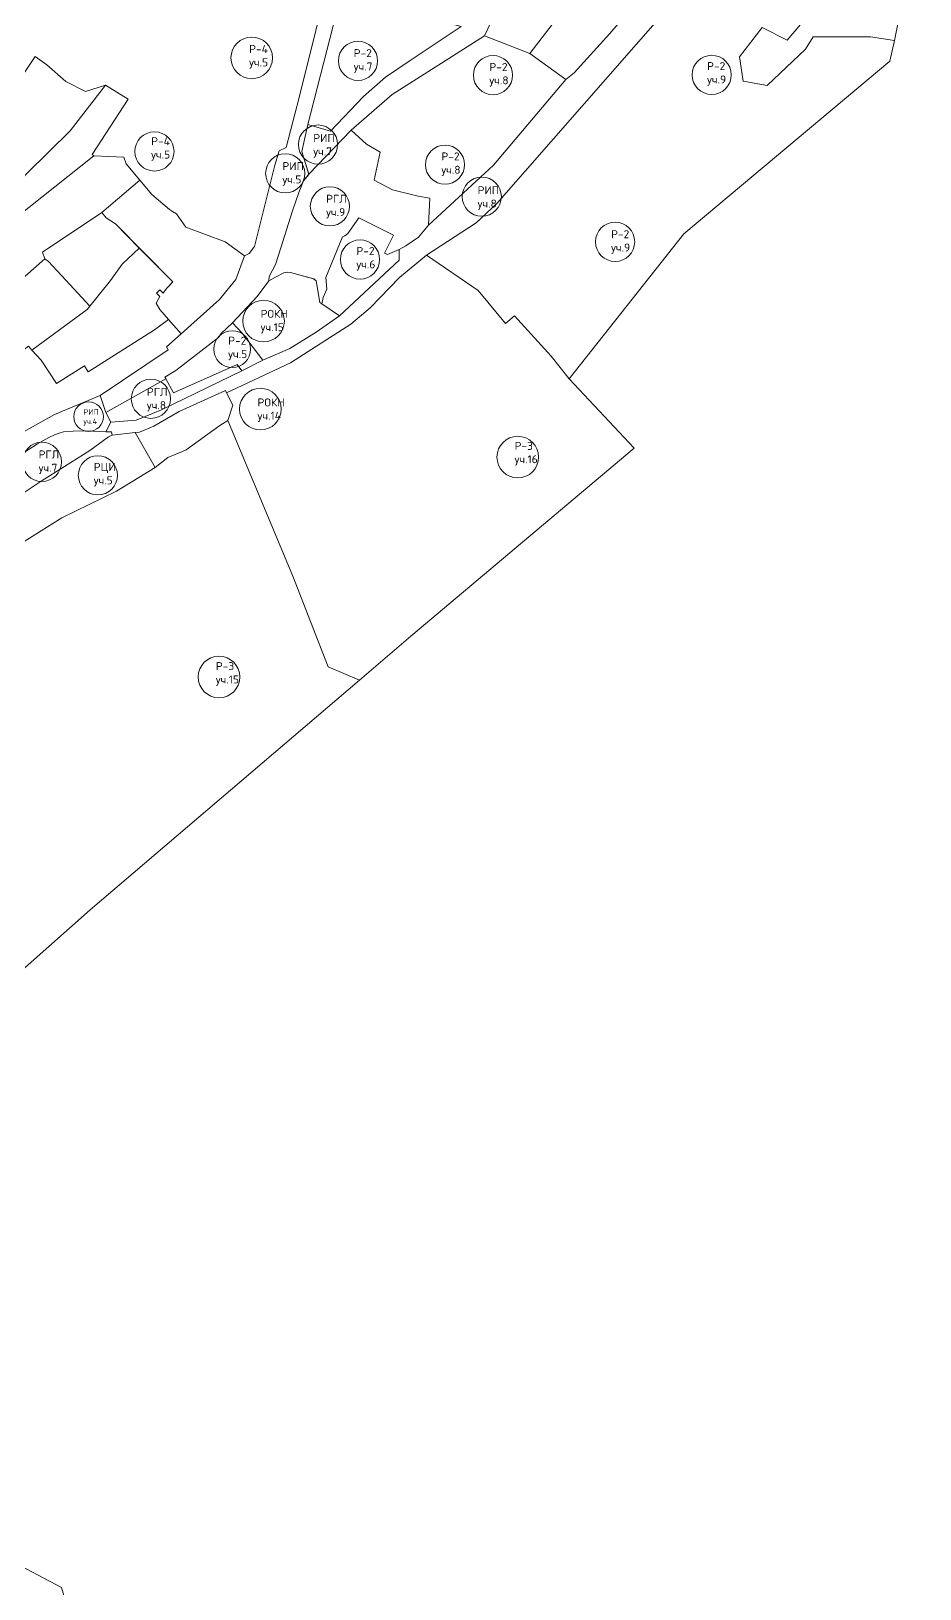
# Model space of a CAD drawing. Extents: x 1391407 to 1399948, y 354865 to 361044.
# Drawn here: x 1394071 to 1394797, y 357589 to 358861 of the extents above; entities that cross this region are included whole.
import ezdxf

# ---------------------------------------------------------------- set-up
doc = ezdxf.new("R2010")
doc.units = 0
doc.header["$MEASUREMENT"] = 0
doc.layers.add('Контура исторический центр для сайта', color=7, linetype='Continuous')
doc.styles.get("Standard").update_dxf_attribs({"font": 'simplex.shx'})

msp = doc.modelspace()

# ---------------------------------------------------------------- linework, layer by layer
at = {"layer": 'Контура исторический центр для сайта', "color": 30, "lineweight": 20, "true_color": 0xff7f00}
for points in [[(1394478.3, 358842.6), (1394507.7, 358821.3), (1394514.5, 358826.8), (1394543.6, 358858.9), (1394586, 358908.4), (1394606.1, 358931.3), (1394603.5, 358970.3), (1394631.3, 359076.1), (1394584.8, 359086.9), (1394583.3, 359083.5), (1394580.1, 359070.2), (1394584.4, 359069.2), (1394577.1, 359035.3), (1394582.8, 359033.9), (1394576.3, 359007.9), (1394565.8, 358964.5), (1394557.5, 358947.2), (1394551.3, 358934.6), (1394558.6, 358929.4), (1394539.2, 358902.9), (1394516.4, 358875.8), (1394510.7, 358878.4), (1394506.7, 358879.2), (1394478.3, 358842.6)], [(1394172.2, 358504.6), (1394155.9, 358533.1), (1394137.1, 358530.9), (1394134.3, 358529.5), (1394119, 358518.6), (1394098.2, 358505.4), (1394080.1, 358494.1), (1394045.3, 358471.1), (1394039.9, 358467.7), (1394058, 358439.7), (1394096, 358463.5), (1394140.7, 358485.2), (1394172.2, 358504.6)]]:
    msp.add_lwpolyline(points, dxfattribs=at)
at = {"layer": 'Контура исторический центр для сайта', "color": 14, "lineweight": 20, "true_color": 0xa50000}
for points in [[(1394776, 358853.3), (1394796.8, 358956.3)], [(1394707.1, 358875.6), (1394688.4, 358853.5), (1394667.9, 358863.8), (1394649.5, 358839.8), (1394652.5, 358820.1), (1394672.1, 358816.4), (1394703.4, 358846.1), (1394709.7, 358856.2), (1394756.6, 358856.2), (1394776, 358853.3)], [(1394235.4, 358622.6), (1394243.3, 358614.2), (1394248.9, 358607.1), (1394260.3, 358592.2), (1394282.2, 358601.7), (1394303.9, 358615.1), (1394322.9, 358628.4), (1394308.3, 358638.2), (1394306.8, 358639.3), (1394303.9, 358656.9), (1394301.8, 358658.5), (1394282.9, 358663.9), (1394280.2, 358664.1), (1394277.4, 358663.6), (1394269.9, 358659.8), (1394265, 358657), (1394255.7, 358644.2), (1394235.4, 358622.6)], [(1394155.9, 358533.1), (1394172.2, 358504.6), (1394182.7, 358512.8), (1394194.7, 358517.6), (1394197.6, 358519.1), (1394225.2, 358538.8), (1394231.5, 358543), (1394235.6, 358555.4), (1394229.7, 358567.5), (1394191.8, 358550.3), (1394171.1, 358538.3), (1394159.4, 358533.5), (1394155.9, 358533.1), (1394155.9, 358533.1)]]:
    msp.add_lwpolyline(points, dxfattribs=at)
at = {"layer": 'Контура исторический центр для сайта', "color": 234, "lineweight": 20, "true_color": 0xa50052}
for points in [[(1394054.2, 358809.8), (1394074.4, 358840.1), (1394083.8, 358833.4), (1394099.4, 358819.6), (1394115.4, 358811.5), (1394131.7, 358816.8), (1394150.2, 358805.4), (1394120.9, 358760.2), (1394122.2, 358759), (1394146.6, 358757.9), (1394148.7, 358752.6), (1394159.7, 358739.1), (1394169.6, 358727.4), (1394184.1, 358715.1), (1394186.4, 358713.7), (1394189.8, 358711.6), (1394197.3, 358700.9), (1394229.5, 358688.7), (1394245.3, 358677.3), (1394249.1, 358679.3), (1394253.4, 358685.1), (1394270.1, 358751.3), (1394273.5, 358763.2), (1394279.3, 358765.9), (1394289.8, 358806.7), (1394317, 358916.3)], [(1393983.4, 358724.6), (1394005.2, 358699.5), (1394012.7, 358683.1), (1394026.5, 358698.7), (1394043.5, 358719.4), (1394067.8, 358744.8), (1394102.8, 358779.4), (1394131.7, 358816.8), (1394115.4, 358811.5), (1394099.4, 358819.6), (1394083.8, 358833.4), (1394074.4, 358840.1), (1394054.2, 358809.8), (1394033.9, 358778.6), (1394029.1, 358772.8), (1394007, 358746.1), (1393983.4, 358724.6)], [(1394008.7, 358502.3), (1394090.1, 358547.9), (1394127.5, 358563.4), (1394183, 358600.7), (1394181.5, 358603.1), (1394193.6, 358613.8), (1394183.2, 358625.5), (1394171.8, 358617), (1394117.7, 358582.6), (1394114.5, 358587.7), (1394091.6, 358573.1), (1394079.1, 358592.1), (1394071.6, 358600.3), (1394068.9, 358603.6)]]:
    msp.add_lwpolyline(points, dxfattribs=at)
at = {"layer": 'Контура исторический центр для сайта', "color": 37, "lineweight": 20, "true_color": 0x7f5f3f}
for points in [[(1394317, 358916.3), (1394289.8, 358806.7), (1394279.3, 358765.9), (1394273.5, 358763.2), (1394270.1, 358751.3), (1394253.4, 358685.1), (1394249.1, 358679.3), (1394245.3, 358677.3), (1394238.2, 358658.1), (1394224.7, 358641.8), (1394193.6, 358613.8), (1394181.5, 358603.1), (1394183, 358600.7), (1394127.5, 358563.4), (1394132, 358549.6)], [(1394586, 358908.4), (1394543.6, 358858.9), (1394514.5, 358826.8), (1394507.7, 358821.3), (1394448.6, 358751.5), (1394395.5, 358702.3), (1394387.4, 358692.7), (1394377.1, 358685.6), (1394371.6, 358682.6), (1394371.6, 358673.9), (1394322.9, 358628.4), (1394303.9, 358615.1), (1394282.2, 358601.7), (1394260.3, 358592.2), (1394243.1, 358583.5), (1394177.5, 358551.7), (1394156.9, 358543.3), (1394136, 358541.5), (1394132, 358533.8)], [(1394132, 358533.8), (1394136.5, 358533.6), (1394137.1, 358530.9), (1394155.9, 358533.1), (1394159.4, 358533.5), (1394171.1, 358538.3), (1394191.8, 358550.3), (1394229.7, 358567.5), (1394230.6, 358565.5), (1394282.8, 358590), (1394332.1, 358621.7), (1394347.9, 358634.9), (1394371.8, 358659.6), (1394394, 358677.8), (1394434.5, 358704.4), (1394451.2, 358720), (1394611.4, 358903.1)], [(1394132, 358549.6), (1394180.9, 358577), (1394180.2, 358578.3), (1394189.1, 358583.7), (1394224.1, 358610.6), (1394226.2, 358613.9), (1394235.4, 358622.6), (1394255.7, 358644.2), (1394265, 358657), (1394265.5, 358660.4), (1394270.6, 358670.4), (1394274.8, 358684), (1394284.4, 358714), (1394289.7, 358729), (1394293.4, 358738.6), (1394297.8, 358743.9), (1394292.1, 358762.6), (1394297, 358784.6), (1394314.8, 358854.5), (1394323.3, 358887.7)], [(1394292.1, 358762.6), (1394297.8, 358744), (1394332.3, 358780.1), (1394365.7, 358809.2), (1394441.3, 358857.1), (1394452.3, 358880.4)], [(1394422.3, 358864.5), (1394380.4, 358836.8), (1394360.5, 358823.3), (1394342.4, 358807.4), (1394315.6, 358779.2), (1394297, 358784.6), (1394292.1, 358762.6)], [(1394060.1, 358513.5), (1394076.3, 358523.9), (1394085.5, 358529), (1394090.2, 358531.3), (1394093.9, 358532.7), (1394097.5, 358533.7), (1394105.3, 358534.2), (1394115.5, 358534.4), (1394127.1, 358534), (1394132, 358533.8), (1394136, 358541.5), (1394132, 358549.6), (1394127.5, 358563.4), (1394090.1, 358547.9), (1394008.7, 358502.3)]]:
    msp.add_lwpolyline(points, dxfattribs=at)
at = {"layer": 'Контура исторический центр для сайта', "color": 140, "lineweight": 20, "true_color": 0x00bfff}
for points in [[(1394611.4, 358903.1), (1394451.2, 358720), (1394434.5, 358704.4), (1394394, 358677.8), (1394436.1, 358649.1), (1394458.3, 358622.1), (1394465.8, 358628.3), (1394495.6, 358595.5), (1394510.4, 358576.9)], [(1394323.3, 358887.7), (1394314.8, 358854.5), (1394297, 358784.6), (1394315.6, 358779.2), (1394342.4, 358807.4), (1394360.5, 358823.3), (1394380.4, 358836.8), (1394422.3, 358864.5), (1394411, 358867.5), (1394323.3, 358887.7)], [(1394510.4, 358576.9), (1394603.9, 358695.3), (1394772.2, 358836.4), (1394776, 358853.3), (1394756.6, 358856.2), (1394709.7, 358856.2), (1394703.4, 358846.1), (1394672.1, 358816.4), (1394652.5, 358820.1), (1394649.5, 358839.8), (1394667.9, 358863.8), (1394688.4, 358853.5), (1394707.1, 358875.6)], [(1394441.3, 358857.1), (1394365.7, 358809.2), (1394332.3, 358780.1), (1394344.9, 358768.5), (1394355.9, 358761.9), (1394351.1, 358739.1), (1394366.1, 358731.3), (1394387.1, 358726.2), (1394396.7, 358724.4), (1394395.5, 358702.3), (1394448.6, 358751.5), (1394507.7, 358821.3), (1394478.3, 358842.6), (1394441.3, 358857.1)], [(1394322.9, 358628.4), (1394371.6, 358673.9), (1394371.6, 358682.6), (1394362, 358678.4), (1394359.6, 358679.5), (1394366.9, 358694.3), (1394338.6, 358708.4), (1394329.5, 358695.7), (1394327.3, 358693.7), (1394325.2, 358692.9), (1394311.6, 358659.8), (1394312.4, 358650.2), (1394309.4, 358643.3), (1394308.3, 358638.2), (1394322.9, 358628.4)], [(1394180.2, 358578.3), (1394180.9, 358577), (1394187.2, 358565.5), (1394239.2, 358588.6), (1394243.1, 358583.5), (1394260.3, 358592.2), (1394248.9, 358607.1), (1394243.3, 358614.2), (1394235.4, 358622.6), (1394226.2, 358613.9), (1394224.1, 358610.6), (1394189.1, 358583.7), (1394180.2, 358578.3)]]:
    msp.add_lwpolyline(points, dxfattribs=at)
at = {"layer": 'Контура исторический центр для сайта', "color": 40, "lineweight": 20, "true_color": 0xf8d731}
for points in [[(1394452.3, 358880.4), (1394441.3, 358857.1), (1394478.3, 358842.6)], [(1394478.3, 358842.6), (1394506.7, 358879.2)]]:
    msp.add_lwpolyline(points, dxfattribs=at)
at = {"layer": 'Контура исторический центр для сайта', "color": 55, "lineweight": 20, "true_color": 0xa5a552}
for points in [[(1394122.2, 358759), (1394058.4, 358708.3), (1394054.1, 358706.9), (1394043.5, 358719.4), (1394067.8, 358744.8), (1394102.8, 358779.4), (1394131.7, 358816.8), (1394150.2, 358805.4), (1394120.9, 358760.2), (1394122.2, 358759)], [(1394035.7, 358634.1), (1394026.6, 358654.4), (1394015.5, 358670), (1394012.7, 358683.1), (1394026.5, 358698.7), (1394043.5, 358719.4), (1394054.1, 358706.9), (1394058.4, 358708.3), (1394122.2, 358759), (1394146.6, 358757.9), (1394148.7, 358752.6), (1394159.7, 358739.1), (1394128.8, 358712.8), (1394080.2, 358680.3), (1394082.3, 358674.9), (1394035.7, 358634.1)], [(1394132.3, 358708.5), (1394128.8, 358712.8), (1394159.7, 358739.1), (1394169.6, 358727.4), (1394184.1, 358715.1), (1394186.4, 358713.7), (1394189.8, 358711.6), (1394197.3, 358700.9), (1394229.5, 358688.7), (1394245.3, 358677.3), (1394238.2, 358658.1), (1394224.7, 358641.8), (1394193.6, 358613.8), (1394183.2, 358625.5), (1394176.1, 358633.5), (1394173.2, 358638.7), (1394176.2, 358644.1), (1394173.4, 358647), (1394176.1, 358649.7), (1394178.9, 358646.8), (1394181.6, 358650.6), (1394186.7, 358656.1), (1394139.8, 358703.4), (1394132.3, 358708.5)], [(1394082.3, 358674.9), (1394085.3, 358672.7), (1394099.2, 358657.6), (1394118.9, 358636.2), (1394116.8, 358633.5), (1394071.6, 358600.3), (1394068.9, 358603.6), (1394058.3, 358595.5), (1394037.4, 358624.5), (1394035.7, 358634.1), (1394082.3, 358674.9)], [(1394071.6, 358600.3), (1394103.4, 358623.8), (1394116.8, 358633.5), (1394135.7, 358657.3), (1394145.3, 358670.7), (1394159.3, 358683.6), (1394186.7, 358656.1), (1394183.7, 358653), (1394181.6, 358650.6), (1394178.9, 358646.8), (1394176.1, 358649.7), (1394173.4, 358647), (1394176.2, 358644.1), (1394173.2, 358638.7), (1394176.1, 358633.5), (1394183.2, 358625.5), (1394171.8, 358617), (1394117.7, 358582.6), (1394114.5, 358587.7), (1394091.6, 358573.1), (1394079.1, 358592.1), (1394071.6, 358600.3)]]:
    msp.add_lwpolyline(points, dxfattribs=at)
at = {"layer": 'Контура исторический центр для сайта', "color": 76, "lineweight": 20, "true_color": 0x3f7f00}
for points in [[(1394355.9, 358761.9), (1394351.1, 358739.1), (1394366.1, 358731.3), (1394387.1, 358726.2), (1394396.7, 358724.4), (1394395.5, 358702.3), (1394387.4, 358692.7), (1394377.1, 358685.6), (1394371.6, 358682.6), (1394362, 358678.4), (1394359.6, 358679.5), (1394366.9, 358694.3), (1394338.6, 358708.4), (1394329.5, 358695.7), (1394327.3, 358693.7), (1394325.2, 358692.9), (1394311.6, 358659.8), (1394312.4, 358650.2), (1394309.4, 358643.3), (1394308.3, 358638.2), (1394306.8, 358639.3), (1394303.9, 358656.9), (1394301.6, 358658.6), (1394282.9, 358663.9), (1394280.2, 358664.1), (1394277.4, 358663.6), (1394269.9, 358659.8), (1394265, 358657), (1394265.5, 358660.4), (1394270.6, 358670.4), (1394274.8, 358684), (1394284.4, 358714), (1394289.7, 358729), (1394293.4, 358738.6), (1394297.8, 358744), (1394332.3, 358780.1), (1394344.9, 358768.5), (1394355.9, 358761.9)], [(1394180.9, 358577), (1394132, 358549.6), (1394136, 358541.5), (1394156.9, 358543.3), (1394177.5, 358551.7), (1394243.1, 358583.5), (1394239.2, 358588.6), (1394187.2, 358565.5), (1394180.9, 358577)], [(1394060.1, 358513.5), (1394076.3, 358523.9), (1394085.5, 358529), (1394090.2, 358531.3), (1394093.9, 358532.7), (1394097.5, 358533.7), (1394105.3, 358534.2), (1394115.5, 358534.4), (1394127.1, 358534), (1394132, 358533.8), (1394136.5, 358533.6), (1394137.1, 358530.9)], [(1394137.1, 358530.9), (1394134.3, 358529.5), (1394119, 358518.6), (1394098.2, 358505.4), (1394080.1, 358494.1), (1394045.3, 358471.1)]]:
    msp.add_lwpolyline(points, dxfattribs=at)
at = {"layer": 'Контура исторический центр для сайта', "color": 7, "lineweight": 20}
msp.add_lwpolyline([(1394080.2, 358680.3), (1394128.8, 358712.8), (1394132.3, 358708.5), (1394139.8, 358703.4), (1394159.3, 358683.6), (1394145.3, 358670.7), (1394135.7, 358657.3), (1394118.9, 358636.2), (1394099.2, 358657.6), (1394085.3, 358672.7), (1394082.3, 358674.9), (1394080.2, 358680.3)], dxfattribs=at)
msp.add_lwpolyline([(1394080.2, 358680.3), (1394128.8, 358712.8), (1394132.3, 358708.5), (1394139.8, 358703.4), (1394159.3, 358683.6), (1394145.3, 358670.7), (1394135.7, 358657.3), (1394118.9, 358636.2), (1394099.2, 358657.6), (1394085.3, 358672.7), (1394082.3, 358674.9), (1394080.2, 358680.3)], dxfattribs=at)
at = {"layer": 'Контура исторический центр для сайта', "color": 144, "lineweight": 20, "true_color": 0x007ca5}
for points in [[(1394436.1, 358649.1), (1394458.3, 358622.1), (1394465.8, 358628.3), (1394495.6, 358595.5), (1394510.4, 358576.9), (1394563.6, 358520.4), (1394381.2, 358366.8), (1394339.2, 358331.1), (1394313.5, 358342), (1394284.6, 358415.9), (1394231.5, 358543), (1394235.6, 358555.4), (1394230.6, 358565.5), (1394282.8, 358590), (1394332.1, 358621.7), (1394347.9, 358634.9), (1394371.8, 358659.6), (1394394, 358677.8), (1394436.1, 358649.1)], [(1393897.2, 357946.9), (1394119.3, 358143.4), (1394339.2, 358331.1), (1394313.5, 358342), (1394284.6, 358415.9), (1394231.5, 358543), (1394225.2, 358538.8), (1394197.6, 358519.1), (1394194.7, 358517.6), (1394182.7, 358512.8), (1394172.2, 358504.6), (1394140.7, 358485.2), (1394096, 358463.5), (1394058, 358439.7)], [(1393621.8, 357670.1), (1393662.2, 357780.1), (1393718.5, 357789.5), (1394095.7, 357590.3), (1394148.4, 357412)]]:
    msp.add_lwpolyline(points, dxfattribs=at)
at = {"layer": 'Контура исторический центр для сайта', "color": 234, "lineweight": 0, "true_color": 0xa50052}
for centre, radius in [((1394251.2, 358839), 17), ((1394171.7, 358762.6), 16)]:
    msp.add_circle(centre, radius, dxfattribs=at)
at = {"layer": 'Контура исторический центр для сайта', "color": 131, "lineweight": 0, "true_color": 0x7fffff}
for centre, radius in [((1394337.9, 358836.6), 16), ((1394448.2, 358824.9), 16), ((1394626.8, 358825.1), 16), ((1394409, 358751.8), 16), ((1394547.9, 358688.8), 16), ((1394339.6, 358674.4), 16), ((1394235.2, 358601.2), 15)]:
    msp.add_circle(centre, radius, dxfattribs=at)
at = {"layer": 'Контура исторический центр для сайта', "color": 37, "lineweight": 0, "true_color": 0x7f5f3f}
for centre, radius in [((1394305.3, 358768.2), 16), ((1394278.5, 358744.7), 16), ((1394439, 358725.7), 16), ((1394117.9, 358546.1), 12.1)]:
    msp.add_circle(centre, radius, dxfattribs=at)
at = {"layer": 'Контура исторический центр для сайта', "color": 76, "lineweight": 0, "true_color": 0x3f7f00}
for centre in [(1394315, 358717.8), (1394168.8, 358560.7), (1394079.8, 358509.2)]:
    msp.add_circle(centre, 16, dxfattribs=at)
at = {"layer": 'Контура исторический центр для сайта', "color": 14, "lineweight": 0, "true_color": 0xa50000}
for centre in [(1394260.8, 358624.1), (1394258.2, 358552.3)]:
    msp.add_circle(centre, 17, dxfattribs=at)
at = {"layer": 'Контура исторический центр для сайта', "color": 144, "lineweight": 0, "true_color": 0x007ca5}
for centre in [(1394468.4, 358513.1), (1394224.4, 358333.6)]:
    msp.add_circle(centre, 17, dxfattribs=at)
at = {"layer": 'Контура исторический центр для сайта', "color": 30, "lineweight": 0, "true_color": 0xff7f00}
msp.add_circle((1394125.5, 358498.2), 16, dxfattribs=at)

# ---------------------------------------------------------------- texts
at = {"layer": 'Контура исторический центр для сайта', "color": 234, "true_color": 0xa50052, "char_height": 6.53, "width": 6.533, "attachment_point": 1}
for insert in [(1394249, 358849.5), (1394169, 358774.2)]:
    msp.add_mtext('Р-4\\Pуч.5', dxfattribs=dict(at, insert=insert))
at = {"layer": 'Контура исторический центр для сайта', "color": 131, "true_color": 0x7fffff, "char_height": 6.53, "width": 6.533, "attachment_point": 1}
for s, insert in [('Р-2\\Pуч.7', (1394334.4, 358846.1)), ('Р-2\\Pуч.8', (1394445.2, 358834.8)), ('Р-2\\Pуч.9', (1394623, 358835.5)), ('Р-2\\Pуч.8', (1394406, 358761.8)), ('Р-2\\Pуч.9', (1394544.6, 358698.3)), ('Р-2\\Pуч.6', (1394336.6, 358684.6)), ('Р-2\\Pуч.5', (1394231.9, 358611.4))]:
    msp.add_mtext(s, dxfattribs=dict(at, insert=insert))
at = {"layer": 'Контура исторический центр для сайта', "color": 37, "true_color": 0x7f5f3f, "char_height": 6.53, "width": 6.533, "attachment_point": 1}
for s, insert in [('РИП\\Pуч.7', (1394301.4, 358776.8)), ('РИП\\Pуч.5', (1394276.2, 358753.9)), ('РИП\\Pуч.8', (1394435.6, 358734.2))]:
    msp.add_mtext(s, dxfattribs=dict(at, insert=insert))
at = {"layer": 'Контура исторический центр для сайта', "color": 76, "true_color": 0x3f7f00, "char_height": 6.53, "width": 6.533, "attachment_point": 1}
for s, insert in [('РГЛ\\Pуч.9', (1394311.9, 358727.2)), ('РГЛ\\Pуч.8', (1394165.5, 358569.6)), ('РГЛ\\Pуч.7', (1394077.1, 358518.5))]:
    msp.add_mtext(s, dxfattribs=dict(at, insert=insert))
at = {"layer": 'Контура исторический центр для сайта', "color": 14, "true_color": 0xa50000, "char_height": 6.53, "width": 6.533, "attachment_point": 1}
for s, insert in [('РОКН\\Pуч.15', (1394258.4, 358633.3)), ('РОКН\\Pуч.14', (1394255.9, 358561))]:
    msp.add_mtext(s, dxfattribs=dict(at, insert=insert))
at = {"layer": 'Контура исторический центр для сайта', "color": 6, "true_color": 0xff00ff, "insert": (1394113.7, 358552.2), "char_height": 4.55, "width": 4.548, "attachment_point": 1}
msp.add_mtext('РИП\\Pуч.4', dxfattribs=at)
at = {"layer": 'Контура исторический центр для сайта', "color": 144, "true_color": 0x007ca5, "char_height": 6.53, "width": 6.533, "attachment_point": 1}
for s, insert in [('Р-3\\Pуч.16', (1394465.8, 358525.5)), ('Р-3\\Pуч.15', (1394221.8, 358345.7))]:
    msp.add_mtext(s, dxfattribs=dict(at, insert=insert))
at = {"layer": 'Контура исторический центр для сайта', "color": 30, "true_color": 0xff7f00, "insert": (1394122.1, 358508.3), "char_height": 6.53, "width": 6.533, "attachment_point": 1}
msp.add_mtext('РЦИ\\Pуч.5', dxfattribs=at)

doc.saveas('drawing.dxf')
